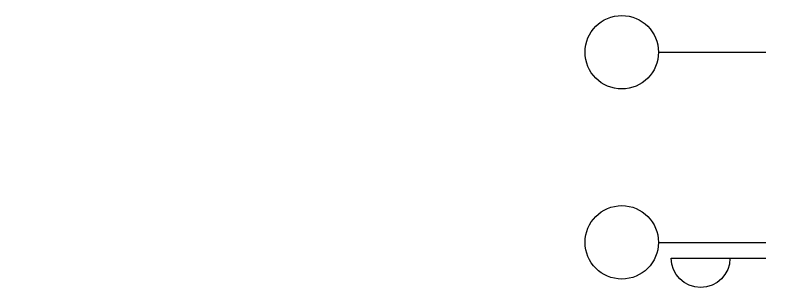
# Model space of a CAD drawing. Header units: millimetres. Extents: x -24416 to 92204, y -190080 to 23760.
# Drawn here: x 2870 to 5830, y -35722 to -34685 of the extents above; entities that cross this region are included whole.
import ezdxf
from ezdxf.xclip import XClip

# ---------------------------------------------------------------- set-up
doc = ezdxf.new("R2010")
doc.units = ezdxf.units.MM
doc.header["$LTSCALE"] = 50
doc.header["$XCLIPFRAME"] = 0
doc.linetypes.add('AUDIT_D_220706163347-0', pattern=[0])
doc.linetypes.add('HID', pattern=[2.3, 1.5, -0.8])
for name, color, linetype in [('A-치수', 7, 'AUDIT_D_220706163347-0'), ('dan1', 7, 'HID'), ('DIM', 7, 'AUDIT_D_220706163347-0')]:
    doc.layers.add(name, color=color, linetype=linetype)

# ---------------------------------------------------------------- blocks, each defined once
blk = doc.blocks.new('중심')
at = {"layer": 'DIM'}
blk.add_line((-350, 0), (0, 0), dxfattribs=at)
blk.add_circle((-470, 0), 120, dxfattribs=at)
blk = doc.blocks.new('DIM-1108')
at = {"layer": 'DIM'}
blk.add_lwpolyline([(5592.2, -59370.4, -1), (5368.2, -59370.4), (5728.2, -59370.4)], format="xyb", dxfattribs=at)
at = {"layer": 'A-치수', "xscale": 1.166666666666666, "yscale": 1.166666666666666, "zscale": 1.166666666666666}
for p in [(5728.2, -58585.4), (5728.2, -59310.4)]:
    blk.add_blockref('중심', p, dxfattribs=at)
blk = doc.blocks.new('U-84A(기본)', base_point=(206477.1, -21253.3))
at = {"layer": 'dan1'}
blk.add_lwpolyline([(212742.1, -14678.3), (206602.1, -14678.3)], dxfattribs=at)

msp = doc.modelspace()

# ---------------------------------------------------------------- block references
msp.add_blockref('DIM-1108', (0, 23760))
ref = msp.add_blockref('U-84A(기본)', (8876.2, -41975.4), dxfattribs=dict(xscale=-1))
XClip(ref).set_block_clipping_path([(191242.1148644798, -21553.2908892445), (207671.2559460822, -7828.2908892445)])

doc.saveas('drawing.dxf')
